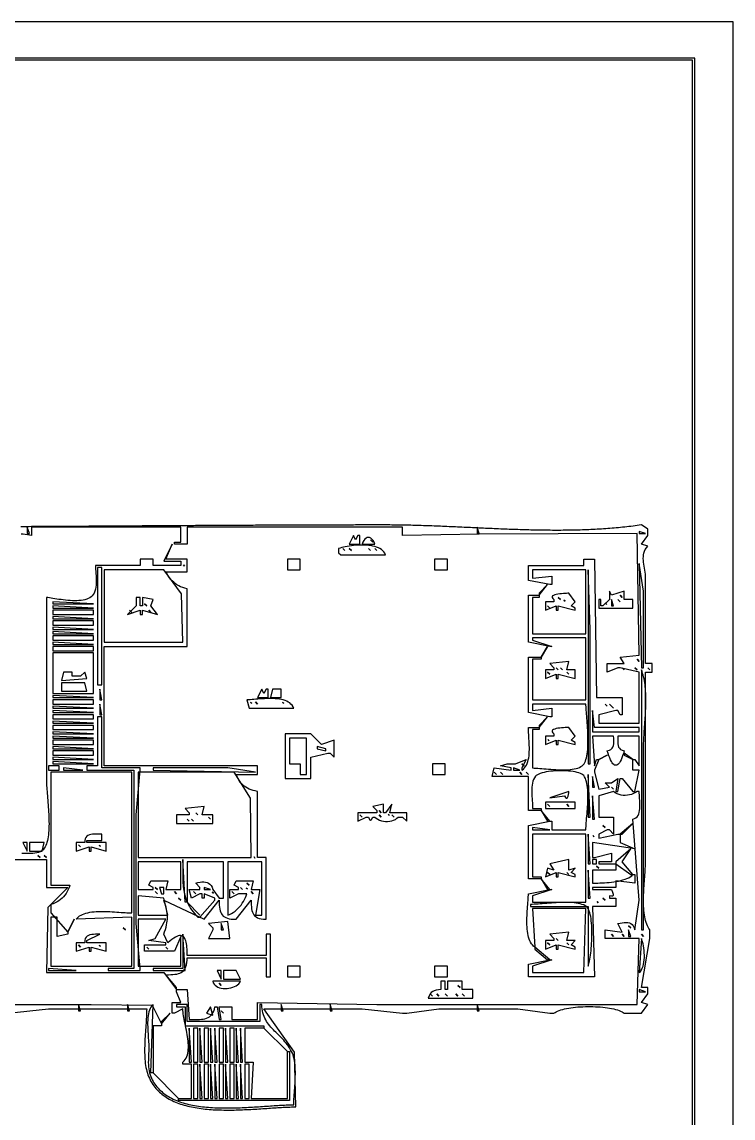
# Model space of a CAD drawing. Extents: x 0 to 1224, y 0 to 792.
# Drawn here: x 890 to 1224, y 278 to 792 of the extents above; entities that cross this region are included whole.
import ezdxf

# ---------------------------------------------------------------- set-up
doc = ezdxf.new("R2010")
doc.units = 0
doc.layers.add('C7', color=7, linetype='CONTINUOUS')

msp = doc.modelspace()

# ---------------------------------------------------------------- linework, layer by layer
at = {"layer": 'C7'}
for points in [[(0, 792), (0, 0), (1224, 0), (1224, 792), (0, 792)], [(36, 775), (36, 18), (1206, 18), (1206, 775), (36, 775)], [(37, 774), (37, 19), (1205, 19), (1205, 774), (37, 774)], [(949.6033, 298), (949.9181, 297.1945), (950.2589, 296.4146), (950.6252, 295.6598), (951.0164, 294.9297), (951.4321, 294.224), (951.8716, 293.5423), (952.3345, 292.8842), (952.8203, 292.2494), (953.3285, 291.6373), (953.8585, 291.0478), (954.4098, 290.4803), (954.982, 289.9346), (955.5745, 289.4101), (956.1867, 288.9066), (956.8183, 288.4237), (957.4686, 287.9609), (958.1372, 287.518), (958.8235, 287.0944), (959.527, 286.6899), (960.2473, 286.3041), (960.9838, 285.9365), (961.7359, 285.5869), (962.5032, 285.2547), (963.2852, 284.9397), (964.0813, 284.6414), (964.8911, 284.3595), (965.714, 284.0936), (966.5495, 283.8433), (967.397, 283.6082), (968.2562, 283.388), (969.1264, 283.1822), (970.0072, 282.9905), (970.898, 282.8126), (971.7983, 282.6479), (972.7077, 282.4962), (973.6255, 282.3571), (974.5513, 282.2301), (975.4846, 282.115), (976.4248, 282.0112), (977.3715, 281.9185), (978.3242, 281.8365), (979.2822, 281.7647), (980.2451, 281.7029), (981.2124, 281.6505), (982.1836, 281.6073), (983.1582, 281.5728), (984.1356, 281.5467), (985.1153, 281.5286), (986.0969, 281.5182), (987.0797, 281.5149), (988.0634, 281.5185), (989.0473, 281.5286), (990.031, 281.5447), (991.014, 281.5666), (991.9956, 281.5938), (992.9756, 281.6259), (993.9532, 281.6626), (994.928, 281.7034), (995.8995, 281.7481), (996.8672, 281.7962), (997.8305, 281.8474), (998.789, 281.9012), (999.7421, 281.9572), (1000.6893, 282.0152), (1001.6301, 282.0747), (1002.564, 282.1353), (1003.4905, 282.1967), (1004.4091, 282.2585), (1005.3192, 282.3202), (1006.2203, 282.3816), (1007.1119, 282.4422), (1007.9936, 282.5016), (1008.8648, 282.5596), (1009.7249, 282.6156), (1010.5735, 282.6693), (1011.41, 282.7203), (1012.234, 282.7683), (1013.0449, 282.8129), (1013.8423, 282.8536), (1014.6255, 282.8901), (1015.3941, 282.9221), (1016.1476, 282.9491), (1016.8854, 282.9708), (1017.6071, 282.9867), (1018.3121, 282.9966), (1019, 283), (1018.396606, 308.714508), (1004, 329), (1050, 329), (1069, 327), (1070, 327), (1071, 327), (1086, 329), (1123, 329), (1138, 327), (1139, 327), (1140, 327), (1140.5046, 327.3417), (1141.0865, 327.6634), (1141.7411, 327.9649), (1142.4637, 328.2464), (1143.2495, 328.5077), (1144.094, 328.749), (1144.9923, 328.9701), (1145.9398, 329.1711), (1146.9319, 329.3521), (1147.9638, 329.5129), (1149.0309, 329.6536), (1150.1284, 329.7742), (1151.2517, 329.8747), (1152.3961, 329.9552), (1153.557, 330.0155), (1154.7295, 330.0557), (1155.909, 330.0758), (1157.0909, 330.0758), (1158.2705, 330.0557), (1159.443, 330.0155), (1160.6038, 329.9551), (1161.7482, 329.8747), (1162.8715, 329.7742), (1163.9691, 329.6536), (1165.0361, 329.5129), (1166.0681, 329.352), (1167.0601, 329.1711), (1168.0077, 328.9701), (1168.906, 328.7489), (1169.7504, 328.5077), (1170.5362, 328.2464), (1171.2588, 327.9649), (1171.9134, 327.6634), (1172.4953, 327.3417), (1173, 327), (1174, 327), (1175, 327), (1181, 327), (1184, 331), (1181, 332), (1184, 336), (1184, 339), (1181, 339), (1185, 362), (1185, 366), (1184.5686, 366.6218), (1184.1774, 367.2923), (1183.8247, 368.0087), (1183.509, 368.7682), (1183.2285, 369.5682), (1182.9817, 370.406), (1182.7667, 371.2788), (1182.5821, 372.1841), (1182.4261, 373.119), (1182.297, 374.0809), (1182.1933, 375.0671), (1182.1133, 376.0749), (1182.0552, 377.1015), (1182.0176, 378.1444), (1181.9986, 379.2007), (1181.9967, 380.2678), (1182.0102, 381.3429), (1182.0374, 382.4235), (1182.0767, 383.5067), (1182.1265, 384.5899), (1182.185, 385.6704), (1182.2507, 386.7455), (1182.3218, 387.8125), (1182.3968, 388.8686), (1182.4739, 389.9112), (1182.5515, 390.9376), (1182.628, 391.9451), (1182.7016, 392.931), (1182.7709, 393.8925), (1182.834, 394.8271), (1182.8893, 395.7319), (1182.9352, 396.6043), (1182.9701, 397.4415), (1182.9922, 398.241), (1183, 399), (1183, 487), (1186, 487), (1186, 491), (1183, 491), (1183, 531), (1182.9688, 531.9531), (1182.8874, 532.9037), (1182.768, 533.8505), (1182.6229, 534.7923), (1182.4645, 535.7277), (1182.305, 536.6555), (1182.1568, 537.5745), (1182.0321, 538.4834), (1181.9432, 539.3808), (1181.9025, 540.2657), (1181.9223, 541.1366), (1182.0149, 541.9924), (1182.1925, 542.8318), (1182.4675, 543.6535), (1182.8522, 544.4563), (1183.3589, 545.2389), (1184, 546), (1181, 547), (1184, 551), (1184, 554), (1181, 556), (1180.0258, 555.8607), (1179.0504, 555.7261), (1178.0738, 555.5961), (1177.096, 555.4706), (1176.1171, 555.3496), (1175.1371, 555.233), (1174.156, 555.1209), (1173.1738, 555.013), (1172.1906, 554.9093), (1171.2062, 554.8099), (1170.2209, 554.7146), (1169.2346, 554.6233), (1168.2472, 554.5361), (1167.2589, 554.4528), (1166.2697, 554.3734), (1165.2795, 554.2978), (1164.2884, 554.2261), (1163.2964, 554.158), (1162.3036, 554.0936), (1161.3099, 554.0328), (1160.3154, 553.9755), (1159.32, 553.9217), (1158.3239, 553.8714), (1157.327, 553.8244), (1156.3293, 553.7807), (1155.3309, 553.7402), (1154.3318, 553.703), (1153.332, 553.6688), (1152.3315, 553.6378), (1151.3304, 553.6097), (1150.3287, 553.5846), (1149.3263, 553.5624), (1148.3233, 553.543), (1147.3197, 553.5264), (1146.3156, 553.5125), (1145.311, 553.5012), (1144.3058, 553.4926), (1143.3001, 553.4865), (1142.294, 553.4829), (1141.2874, 553.4816), (1140.2803, 553.4828), (1139.2729, 553.4862), (1138.265, 553.4919), (1137.2568, 553.4998), (1136.2482, 553.5098), (1135.2392, 553.5219), (1134.2299, 553.5359), (1133.2203, 553.552), (1132.2105, 553.5699), (1131.2003, 553.5896), (1130.19, 553.6111), (1129.1794, 553.6343), (1128.1686, 553.6592), (1127.1576, 553.6857), (1126.1464, 553.7137), (1125.1351, 553.7432), (1124.1237, 553.774), (1123.1122, 553.8063), (1122.1005, 553.8398), (1121.0888, 553.8746), (1120.0771, 553.9106), (1119.0653, 553.9477), (1118.0535, 553.9859), (1117.0417, 554.025), (1116.03, 554.0651), (1115.0183, 554.1061), (1114.0067, 554.1479), (1112.9951, 554.1905), (1111.9837, 554.2338), (1110.9724, 554.2777), (1109.9612, 554.3223), (1108.9502, 554.3673), (1107.9394, 554.4129), (1106.9288, 554.4588), (1105.9184, 554.5051), (1104.9082, 554.5517), (1103.8984, 554.5986), (1102.8888, 554.6456), (1101.8795, 554.6927), (1100.8705, 554.7399), (1099.8619, 554.7871), (1098.8536, 554.8343), (1097.8457, 554.8813), (1096.8382, 554.9281), (1095.8312, 554.9748), (1094.8245, 555.0211), (1093.8184, 555.067), (1092.8127, 555.1126), (1091.8075, 555.1577), (1090.8028, 555.2022), (1089.7987, 555.2462), (1088.7951, 555.2895), (1087.7921, 555.3321), (1086.7896, 555.374), (1085.7878, 555.415), (1084.7867, 555.4551), (1083.7862, 555.4943), (1082.7863, 555.5325), (1081.7872, 555.5696), (1080.7888, 555.6057), (1079.7911, 555.6405), (1078.7941, 555.6741), (1077.798, 555.7064), (1076.8026, 555.7373), (1075.808, 555.7669), (1074.8143, 555.7949), (1073.8214, 555.8214), (1072.8293, 555.8464), (1071.8382, 555.8696), (1070.848, 555.8912), (1069.8587, 555.911), (1068.8703, 555.929), (1067.8829, 555.9451), (1066.8965, 555.9592), (1065.9111, 555.9714), (1064.9268, 555.9815), (1063.9435, 555.9894), (1062.9612, 555.9952), (1061.98, 555.9987), (1061, 556), (1059.9994, 556), (1058.9988, 555.9999), (1057.9982, 555.9997), (1056.9976, 555.9993), (1055.997, 555.9989), (1054.9964, 555.9984), (1053.9958, 555.9978), (1052.9952, 555.997), (1051.9946, 555.9962), (1050.994, 555.9953), (1049.9934, 555.9942), (1048.9928, 555.9931), (1047.9922, 555.9919), (1046.9916, 555.9905), (1045.991, 555.9891), (1044.9904, 555.9876), (1043.9898, 555.986), (1042.9892, 555.9843), (1041.9886, 555.9825), (1040.9879, 555.9806), (1039.9873, 555.9786), (1038.9867, 555.9765), (1037.9861, 555.9743), (1036.9855, 555.9721), (1035.9849, 555.9697), (1034.9843, 555.9673), (1033.9837, 555.9648), (1032.9831, 555.9622), (1031.9825, 555.9595), (1030.9819, 555.9567), (1029.9813, 555.9539), (1028.9807, 555.951), (1027.9801, 555.9479), (1026.9795, 555.9449), (1025.9789, 555.9417), (1024.9783, 555.9385), (1023.9777, 555.9351), (1022.9771, 555.9317), (1021.9765, 555.9283), (1020.9759, 555.9247), (1019.9753, 555.9211), (1018.9747, 555.9174), (1017.9742, 555.9137), (1016.9736, 555.9098), (1015.973, 555.9059), (1014.9724, 555.902), (1013.9718, 555.8979), (1012.9713, 555.8939), (1011.9707, 555.8897), (1010.9701, 555.8855), (1009.9696, 555.8812), (1008.969, 555.8768), (1007.9684, 555.8724), (1006.9679, 555.8679), (1005.9673, 555.8634), (1004.9668, 555.8588), (1003.9662, 555.8542), (1002.9657, 555.8495), (1001.9651, 555.8447), (1000.9646, 555.8399), (999.964, 555.835), (998.9635, 555.8301), (997.963, 555.8251), (996.9624, 555.8201), (995.9619, 555.815), (994.9614, 555.8099), (993.9609, 555.8047), (992.9604, 555.7995), (991.9599, 555.7942), (990.9594, 555.7889), (989.9589, 555.7836), (988.9584, 555.7782), (987.9579, 555.7727), (986.9574, 555.7672), (985.9569, 555.7617), (984.9564, 555.7561), (983.956, 555.7505), (982.9555, 555.7449), (981.9551, 555.7392), (980.9546, 555.7335), (979.9541, 555.7277), (978.9537, 555.722), (977.9533, 555.7161), (976.9528, 555.7103), (975.9524, 555.7044), (974.952, 555.6985), (973.9516, 555.6925), (972.9511, 555.6866), (971.9507, 555.6806), (970.9503, 555.6746), (969.9499, 555.6685), (968.9495, 555.6624), (967.9492, 555.6563), (966.9488, 555.6502), (965.9484, 555.644), (964.9481, 555.6379), (963.9477, 555.6317), (962.9474, 555.6255), (961.947, 555.6193), (960.9467, 555.613), (959.9463, 555.6068), (958.946, 555.6005), (957.9457, 555.5942), (956.9454, 555.5879), (955.9451, 555.5816), (954.9448, 555.5752), (953.9445, 555.5689), (952.9442, 555.5626), (951.944, 555.5562), (950.9437, 555.5498), (949.9434, 555.5434), (948.9432, 555.5371), (947.943, 555.5307), (946.9427, 555.5243), (945.9425, 555.5179), (944.9423, 555.5115), (943.9421, 555.5051), (942.9419, 555.4987), (941.9417, 555.4923), (940.9415, 555.4859), (939.9413, 555.4795), (938.9412, 555.4731), (937.941, 555.4667), (936.9409, 555.4603), (935.9407, 555.454), (934.9406, 555.4476), (933.9405, 555.4412), (932.9404, 555.4349), (931.9403, 555.4285), (930.9402, 555.4222), (929.9401, 555.4159), (928.94, 555.4095), (927.9399, 555.4033), (926.9399, 555.397), (925.9398, 555.3907), (924.9398, 555.3844), (923.9398, 555.3782), (922.9398, 555.372), (921.9398, 555.3658), (920.9398, 555.3596), (919.9398, 555.3534), (918.9398, 555.3473), (917.9399, 555.3412), (916.9399, 555.3351), (915.94, 555.329), (914.94, 555.323), (913.9401, 555.317), (912.9402, 555.311), (911.9403, 555.305), (910.9404, 555.2991), (909.9406, 555.2932), (908.9407, 555.2873), (907.9408, 555.2815), (906.941, 555.2757), (905.9412, 555.2699), (904.9413, 555.2642), (903.9415, 555.2585), (902.9417, 555.2528), (901.942, 555.2472), (900.9422, 555.2416), (899.9424, 555.236), (898.9427, 555.2305), (897.943, 555.2251), (896.9432, 555.2196), (895.9435, 555.2142), (894.9438, 555.2089), (893.9441, 555.2036), (892.9445, 555.1984), (891.9448, 555.1932), (890.9452, 555.188), (889.9455, 555.1829)], [(1153.2576, 443.0277), (1153.6995, 443.4516), (1154.0943, 443.9653), (1154.4443, 444.563), (1154.7517, 445.2389), (1155.0186, 445.9873), (1155.2473, 446.8023), (1155.44, 447.6783), (1155.5988, 448.6095), (1155.726, 449.59), (1155.8239, 450.6142), (1155.8945, 451.6763), (1155.9402, 452.7705), (1155.9631, 453.8911), (1155.9655, 455.0322), (1155.9495, 456.1882), (1155.9173, 457.3533), (1155.8712, 458.5217), (1155.8134, 459.6876), (1155.7461, 460.8453), (1155.6715, 461.9891), (1155.5917, 463.1131), (1155.5091, 464.2116), (1155.4258, 465.2788), (1155.344, 466.309), (1155.266, 467.2965), (1155.1939, 468.2354), (1155.13, 469.1199), (1155.0764, 469.9445), (1155.0354, 470.7031), (1155.0092, 471.3902), (1155, 472), (1130, 472), (1130, 469), (1139, 470), (1139, 466), (1138, 466), (1128, 468), (1128, 494), (1134, 494), (1134, 493), (1130, 493), (1130, 474), (1155, 474), (1155, 503), (1130, 503), (1130, 502), (1139, 499), (1138, 499), (1128, 501), (1128, 523), (1133, 523), (1133, 522), (1130, 522), (1130, 505), (1155, 505), (1155, 535), (1130, 535), (1130, 531), (1139, 532), (1139, 528), (1138, 528), (1128, 530), (1128, 537), (1154, 537), (1154, 540), (1159, 540), (1160, 475), (1172, 475), (1172, 467), (1171, 467), (1170, 469), (1169, 469), (1161, 467), (1161, 463), (1180, 463), (1180, 487), (1171, 489), (1170, 489), (1165, 487), (1165, 491), (1173, 491), (1171, 494), (1180, 495), (1179, 552), (1105, 551.709839), (1069, 551), (1069, 555), (968, 555), (968, 547), (962, 547), (962, 548), (965, 548), (965, 555), (895, 555), (895, 551), (894.035, 551.1724), (893.0661, 551.3325), (892.0933, 551.4806), (891.1169, 551.6171), (890.137, 551.7423)], [(893, 555), (893, 552), (894, 552), (893, 555)], [(1046, 551), (1044, 547), (1049, 547), (1049, 551), (1048, 551), (1047, 549), (1046, 551)], [(1104, 555), (1104, 552), (1105, 552), (1104, 555)], [(1180, 553), (1180, 552), (1183, 552), (1180, 553)], [(886, 399), (902, 399), (902, 386), (912, 386), (902.603394, 376.570984), (902, 346), (957, 346), (963, 338), (963, 339), (958, 345), (959.1647, 345.0108), (960.2531, 345.0415), (961.2658, 345.0995), (962.2038, 345.1924), (963.0681, 345.3277), (963.8593, 345.5129), (964.5785, 345.7557), (965.2265, 346.0634), (965.8042, 346.4436), (966.3124, 346.9039), (966.7521, 347.4518), (967.1242, 348.0948), (967.4294, 348.8404), (967.6687, 349.6962), (967.843, 350.6697), (967.9531, 351.7685), (968, 353), (1005, 353), (1005, 344), (1007, 344), (1007, 364), (1005, 364), (1005, 354), (968, 354), (967.992, 355.0413), (967.9669, 356.0424), (967.9219, 356.999), (967.8547, 357.9066), (967.7626, 358.7607), (967.6433, 359.5571), (967.4941, 360.2913), (967.3126, 360.959), (967.0962, 361.5557), (966.8424, 362.0771), (966.5488, 362.5187), (966.2128, 362.8762), (965.8319, 363.1452), (965.4035, 363.3213), (964.9252, 363.4), (964.3945, 363.3771), (963.8088, 363.2481), (963.1657, 363.0085), (962.4626, 362.6541), (961.6969, 362.1805), (960.8663, 361.5832), (959.9681, 360.8578), (959, 360), (957, 364), (957.4135, 365.1852), (957.7719, 366.2964), (958.0751, 367.344), (958.3232, 368.3387), (958.5162, 369.2911), (958.6541, 370.2117), (958.7368, 371.1111), (958.7643, 372), (958.7368, 372.8888), (958.6541, 373.7882), (958.5162, 374.7088), (958.3232, 375.6612), (958.0751, 376.6559), (957.7719, 377.7035), (957.4135, 378.8147), (957, 380), (976, 371), (983, 380), (983.0175, 378.8062), (983.0661, 377.7113), (983.153, 376.7122), (983.2851, 375.8056), (983.4697, 374.9885), (983.7139, 374.2577), (984.0247, 373.61), (984.4094, 373.0422), (984.8751, 372.5512), (985.4288, 372.1339), (986.0777, 371.7871), (986.829, 371.5076), (987.6897, 371.2923), (988.667, 371.1381), (989.7681, 371.0416), (991, 371), (998, 380), (998.0123, 378.8536), (998.0475, 377.7887), (998.1152, 376.8045), (998.2252, 375.9002), (998.3871, 375.0751), (998.6106, 374.3283), (998.9056, 373.659), (999.2816, 373.0664), (999.7484, 372.5498), (1000.3158, 372.1083), (1000.9933, 371.7411), (1001.7908, 371.4475), (1002.7179, 371.2266), (1003.7844, 371.0777), (1005, 371), (1005, 400), (1001, 400), (1001, 431), (999.9367, 431.2167), (998.9313, 431.4732), (997.9829, 431.7731), (997.0904, 432.1203), (996.2526, 432.5183), (995.4685, 432.971), (994.737, 433.4818), (994.0571, 434.0547), (993.4276, 434.6932), (992.8475, 435.401), (992.3158, 436.182), (991.8314, 437.0396), (991.3931, 437.9777), (991, 439), (1001, 439), (1001, 443), (929, 443), (929, 499), (968, 499), (968, 526), (966.9127, 526.3117), (965.8946, 526.6623), (964.9412, 527.055), (964.0482, 527.4929), (963.2111, 527.9793), (962.4255, 528.5174), (961.6871, 529.1103), (960.9914, 529.7614), (960.334, 530.4737), (959.7106, 531.2505), (959.1167, 532.095), (958.548, 533.0104), (958, 534), (968, 534), (968, 540), (958, 540), (961, 547)], [(961, 547), (957, 539), (965, 539), (965, 537), (952, 537), (952, 540), (946, 540), (946, 537), (925, 537), (925.0168, 536.1332), (925.0606, 535.1998), (925.1211, 534.212), (925.188, 533.1824), (925.2513, 532.1234), (925.3008, 531.0473), (925.3261, 529.9666), (925.3171, 528.8938), (925.2637, 527.8413), (925.1555, 526.8214), (924.9825, 525.8467), (924.7344, 524.9296), (924.401, 524.0825), (923.9722, 523.3178), (923.5146, 522.7418), (922.9677, 522.2412), (922.3384, 521.812), (921.6338, 521.4499), (920.8611, 521.1508), (920.0272, 520.9105), (919.1394, 520.7249), (918.2047, 520.5898), (917.2301, 520.5011), (916.2227, 520.4547), (915.1897, 520.4463), (914.1381, 520.4718), (913.075, 520.5271), (912.0075, 520.608), (910.9427, 520.7103), (909.8876, 520.83), (908.8494, 520.9628), (907.8351, 521.1046), (906.8518, 521.2512), (905.9066, 521.3985), (905.0066, 521.5423), (904.1588, 521.6786), (903.3704, 521.803), (902.6484, 521.9115), (902, 522), (902, 436), (902.0087, 435.2755), (902.0337, 434.5002), (902.0731, 433.6775), (902.1252, 432.8109), (902.1881, 431.9039), (902.26, 430.96), (902.3391, 429.9827), (902.4235, 428.9755), (902.5115, 427.9419), (902.6013, 426.8854), (902.691, 425.8095), (902.7787, 424.7177), (902.8628, 423.6135), (902.9414, 422.5004), (903.0126, 421.382), (903.0747, 420.2616), (903.1259, 419.1429), (903.1642, 418.0292), (903.188, 416.9242), (903.1953, 415.8312), (903.1845, 414.7539), (903.1536, 413.6957), (903.1008, 412.6601), (903.0244, 411.6506), (902.9225, 410.6707), (902.7933, 409.724), (902.635, 408.8138), (902.4457, 407.9438), (902.2238, 407.1174), (901.9672, 406.3381), (901.6743, 405.6094), (901.3432, 404.9348), (900.9722, 404.3179), (900.4426, 403.6686), (899.8116, 403.1371), (899.0907, 402.7127), (898.2913, 402.3846), (897.425, 402.1421), (896.5032, 401.9745), (895.5376, 401.8709), (894.5395, 401.8208), (893.5206, 401.8133), (892.4924, 401.8377), (891.4663, 401.8833), (890.4539, 401.9393)], [(1039, 545), (1039, 543), (1040, 542), (1061, 542), (1060.6488, 542.7178), (1060.2064, 543.3642), (1059.6792, 543.9419), (1059.0736, 544.454), (1058.3961, 544.9033), (1057.6532, 545.2927), (1056.8513, 545.6252), (1055.9969, 545.9037), (1055.0964, 546.131), (1054.1564, 546.3102), (1053.1831, 546.444), (1052.1832, 546.5355), (1051.1631, 546.5876), (1050.1292, 546.6031), (1049.088, 546.585), (1048.0459, 546.5361), (1047.0095, 546.4595), (1045.9851, 546.358), (1044.9793, 546.2345), (1043.9985, 546.092), (1043.0491, 545.9333), (1042.1376, 545.7615), (1041.2705, 545.5793), (1040.4542, 545.3897), (1039.6952, 545.1956), (1039, 545)], [(1050, 547), (1056, 547), (1055.6153, 547.9627), (1055.1677, 548.7504), (1054.6698, 549.3631), (1054.1341, 549.8007), (1053.5733, 550.0633), (1052.9999, 550.1508), (1052.4266, 550.0633), (1051.8658, 549.8007), (1051.3301, 549.3631), (1050.8322, 548.7504), (1050.3846, 547.9627), (1050, 547)], [(1054, 549), (1055, 548), (1054, 549)], [(1015, 540), (1015, 535), (1021, 535), (1021, 540), (1015, 540)], [(1041, 545), (1042, 544), (1041, 545)], [(1044, 545), (1045, 544), (1044, 545)], [(1053, 545), (1054, 544), (1053, 545)], [(1056, 545), (1057, 544), (1056, 545)], [(1084, 540), (1084, 535), (1090, 535), (1090, 540), (1084, 540)], [(926, 536), (926, 481), (928, 481), (928, 536), (926, 536)], [(929, 535), (929, 501), (966, 501), (965.396606, 523.740723), (957, 535), (929, 535)], [(966.333313, 537.333313), (966.666687, 536.666687), (966.333313, 537.333313)], [(1156, 535), (1156, 444), (1157, 444), (1157, 507), (1156, 535)], [(1180, 538), (1181, 489), (1182, 489), (1182, 525), (1180, 538)], [(1137, 528), (1133, 524), (1133, 523), (1137, 528)], [(1166, 525), (1166, 522), (1166, 521), (1163, 518), (1162, 518), (1162, 521), (1161, 521), (1161, 517), (1177, 517), (1177, 521), (1173, 521), (1173, 525), (1167, 523), (1166, 525)], [(905, 520), (905, 519), (924, 519), (905, 520)], [(944, 522), (944, 518), (940, 514), (946, 516), (946, 514), (947, 514), (947, 516), (954, 514), (951, 518), (952, 521), (947, 522), (947, 518), (946, 518), (946, 522), (944, 522)], [(1140, 521), (1140, 520), (1136, 520), (1136, 516), (1141, 518), (1141, 516), (1142, 516), (1142, 518), (1150, 516), (1150, 517), (1148, 518), (1150, 520), (1147, 524), (1146.5559, 523.967), (1145.9571, 523.9316), (1145.2385, 523.8887), (1144.435, 523.8335), (1143.5816, 523.761), (1142.7134, 523.6663), (1141.8652, 523.5444), (1141.072, 523.3905), (1140.369, 523.1995), (1139.7909, 522.9666), (1139.3728, 522.6867), (1139.1497, 522.3551), (1139.1565, 521.9667), (1139.4283, 521.5166), (1140, 521)], [(1142, 522), (1143, 521), (1142, 522)], [(1144.666626, 520.666687), (1145.333374, 520.333313), (1144.666626, 520.666687)], [(1167, 521), (1167, 518), (1168, 518), (1167, 521)], [(1170, 521), (1171, 520), (1170, 521)], [(1171, 523), (1172, 522), (1171, 523)], [(905, 518), (905, 517), (924, 517), (905, 518)], [(905, 516), (905, 514), (924, 514), (924, 516), (905, 516)], [(941, 516), (942, 515), (941, 516)], [(948, 519), (949, 518), (948, 519)], [(950, 516), (951, 515), (950, 516)], [(1137, 518), (1138, 517), (1137, 518)], [(1164.333374, 519.333313), (1164.666626, 518.666687), (1164.333374, 519.333313)], [(905, 513), (905, 512), (924, 512), (905, 513)], [(905, 511), (905, 509), (924, 509), (924, 511), (905, 511)], [(905, 508), (905, 507), (924, 507), (905, 508)], [(905, 506), (905, 505), (924, 505), (905, 506)], [(905, 504), (905, 502), (924, 502), (924, 504), (905, 504)], [(905, 501), (905, 500), (924, 500), (905, 501)], [(905, 499), (905, 497), (924, 497), (924, 499), (905, 499)], [(1137, 499), (1134, 494), (1137, 499)], [(905, 496), (905, 477), (924, 477), (924, 496), (905, 496)], [(1138, 491), (1140, 489), (1140, 488), (1136, 488), (1136, 484), (1141, 486), (1141, 484), (1142, 484), (1142, 486), (1150, 484), (1150, 488), (1146, 488), (1147, 492), (1138, 491)], [(1141, 489), (1142, 488), (1141, 489)], [(1143, 489), (1144, 488), (1143, 489)], [(1172, 489), (1173, 488), (1172, 489)], [(1178, 489), (1179, 488), (1178, 489)], [(1179, 493), (1180, 492), (1179, 493)], [(1184, 489), (1185, 488), (1184, 489)], [(910, 487), (909, 483), (921, 484), (920, 487), (918, 485), (914, 485), (914, 487), (910, 487)], [(1137, 487), (1138, 486), (1137, 487)], [(1146, 487), (1147, 486), (1146, 487)], [(1181, 488), (1181, 366), (1182, 366), (1182, 451), (1182.0062, 451.8516), (1182.0243, 452.7265), (1182.053, 453.6234), (1182.0912, 454.5407), (1182.1378, 455.4772), (1182.1918, 456.4314), (1182.2518, 457.402), (1182.3168, 458.3875), (1182.3858, 459.3866), (1182.4575, 460.3978), (1182.5308, 461.4199), (1182.6046, 462.4512), (1182.6778, 463.4906), (1182.7492, 464.5366), (1182.8177, 465.5878), (1182.8822, 466.6428), (1182.9416, 467.7002), (1182.9947, 468.7587), (1183.0404, 469.8168), (1183.0775, 470.8731), (1183.105, 471.9263), (1183.1217, 472.9749), (1183.1265, 474.0176), (1183.1182, 475.053), (1183.0957, 476.0797), (1183.058, 477.0963), (1183.0038, 478.1013), (1182.932, 479.0935), (1182.8415, 480.0714), (1182.7313, 481.0336), (1182.6, 481.9788), (1182.4467, 482.9054), (1182.2702, 483.8123), (1182.0693, 484.6979), (1181.843, 485.5608), (1181.5901, 486.3997), (1181.3094, 487.2133), (1181, 488)], [(909, 482), (909, 478), (921, 478), (920, 482), (909, 482)], [(927, 479), (927, 474), (928, 474), (927, 479)], [(1003, 479), (1001, 475), (1006, 475), (1006, 479), (1005, 479), (1004, 477), (1003, 479)], [(1008, 479), (1007, 475), (1012, 475), (1012, 479), (1008, 479)], [(905, 476), (905, 475), (924, 475), (905, 476)], [(905, 474), (905, 472), (924, 472), (924, 474), (905, 474)], [(996, 474), (997, 470), (1018, 470), (1017.6409, 470.7398), (1017.1958, 471.3992), (1016.6707, 471.9822), (1016.0714, 472.4931), (1015.4037, 472.9361), (1014.6736, 473.3154), (1013.8869, 473.6352), (1013.0495, 473.8997), (1012.1672, 474.1131), (1011.246, 474.2796), (1010.2917, 474.4034), (1009.3101, 474.4888), (1008.3073, 474.5399), (1007.2889, 474.561), (1006.261, 474.5562), (1005.2293, 474.5298), (1004.1998, 474.4859), (1003.1783, 474.4287), (1002.1707, 474.3626), (1001.1829, 474.2916), (1000.2207, 474.22), (999.29, 474.152), (998.3967, 474.0918), (997.5467, 474.0436), (996.7458, 474.0116), (996, 474)], [(905, 471), (905, 470), (924, 470), (905, 471)], [(905, 469), (905, 468), (924, 468), (905, 469)], [(927, 472), (927, 467), (928, 467), (927, 472)], [(997.666687, 472.666656), (998.333313, 472.333344), (997.666687, 472.666656)], [(1000, 473), (1001, 472), (1000, 473)], [(1012.666687, 472.666656), (1013.333313, 472.333344), (1012.666687, 472.666656)], [(1158, 469), (1158, 459), (1180, 459), (1180, 461), (1159, 461), (1158, 469)], [(1164, 472), (1165, 471), (1164, 472)], [(1166, 472), (1168, 470), (1166, 472)], [(905, 467), (905, 465), (924, 465), (924, 467), (905, 467)], [(905, 464), (905, 463), (924, 463), (905, 464)], [(926, 466), (926, 443), (921, 443), (921, 441), (943, 441), (943, 348), (931, 348), (931, 347), (946, 347), (946, 348), (944, 369), (944, 420), (946, 441), (946, 442), (928, 442), (928, 466), (926, 466)], [(1137, 466), (1133, 462), (1133, 461), (1137, 466)], [(905, 462), (905, 460), (924, 460), (924, 462), (905, 462)], [(905, 459), (905, 458), (924, 458), (905, 459)], [(1014, 458), (1014, 437), (1026, 437), (1026, 447), (1034, 449), (1035, 449), (1037, 447), (1037, 455), (1031, 453), (1026, 458), (1014, 458)], [(1131.3178, 438.1064), (1130.8439, 437.429), (1130.4613, 436.6623), (1130.1617, 435.8178), (1129.9366, 434.907), (1129.7777, 433.9415), (1129.6766, 432.9327), (1129.6249, 431.8921), (1129.6142, 430.8314), (1129.6361, 429.7619), (1129.6824, 428.6953), (1129.7445, 427.643), (1129.8141, 426.6166), (1129.8828, 425.6276), (1129.9423, 424.6874), (1129.9841, 423.8077), (1130, 423), (1134, 423), (1134, 422), (1128, 422), (1128, 438), (1111, 438), (1112, 442), (1120, 441), (1120, 442), (1115, 443), (1118, 444), (1121, 444), (1122, 444), (1127, 446), (1125, 442), (1125, 441), (1125.6425, 441.4852), (1126.2049, 442.0494), (1126.692, 442.6863), (1127.1084, 443.3897), (1127.4591, 444.1532), (1127.7488, 444.9705), (1127.9824, 445.8354), (1128.1646, 446.7415), (1128.3003, 447.6825), (1128.3941, 448.6522), (1128.4511, 449.6442), (1128.4759, 450.6523), (1128.4733, 451.6702), (1128.4482, 452.6915), (1128.4053, 453.71), (1128.3496, 454.7193), (1128.2856, 455.7132), (1128.2183, 456.6854), (1128.1525, 457.6295), (1128.093, 458.5393), (1128.0445, 459.4086), (1128.0119, 460.2309), (1128, 461), (1133, 461), (1133, 460), (1130, 460), (1130, 442), (1130.7198, 441.9877), (1131.5162, 441.9533), (1132.3817, 441.9006), (1133.3087, 441.8331), (1134.2899, 441.7545), (1135.3176, 441.6685), (1136.3845, 441.5787), (1137.4831, 441.4888), (1138.6058, 441.4025), (1139.7452, 441.3234), (1140.8938, 441.2553), (1142.0442, 441.2016), (1143.1887, 441.1662), (1144.32, 441.1527), (1145.4306, 441.1648), (1146.5129, 441.2061), (1147.5595, 441.2802), (1148.563, 441.3909), (1149.5158, 441.5418), (1150.4104, 441.7366), (1151.2394, 441.9789), (1151.9952, 442.2724), (1152.6705, 442.6207), (1153.2577, 443.0277)], [(1140, 458), (1140, 457), (1136, 457), (1136, 453), (1141, 455), (1141, 453), (1142, 453), (1142, 455), (1150, 453), (1150, 454), (1148, 455), (1150, 457), (1147, 461), (1146.5509, 460.9959), (1145.9487, 460.9813), (1145.2282, 460.9519), (1144.424, 460.9039), (1143.5709, 460.8333), (1142.7037, 460.7359), (1141.8572, 460.6079), (1141.0661, 460.4452), (1140.3652, 460.2439), (1139.7892, 459.9999), (1139.3729, 459.7092), (1139.1511, 459.3679), (1139.1585, 458.9719), (1139.4298, 458.5173), (1140, 458)], [(905, 457), (905, 456), (924, 456), (905, 457)], [(905, 455), (905, 453), (924, 453), (924, 455), (905, 455)], [(1016, 456), (1016, 444), (1021, 444), (1021, 439), (1024, 439), (1024, 456), (1016, 456)], [(1137.333374, 455.333344), (1137.666626, 454.666656), (1137.333374, 455.333344)], [(1158, 457), (1159, 443), (1160, 446), (1161, 446), (1159, 441), (1159, 440), (1161, 432), (1166, 433), (1164, 435), (1167, 435), (1170, 437), (1169, 431), (1170, 431), (1171, 437), (1172, 437), (1177, 431), (1178, 431), (1180, 441), (1177, 441), (1177, 446), (1178, 446), (1180, 443), (1180, 457), (1170, 457), (1169.9836, 456.0083), (1169.9552, 455.0571), (1169.9457, 454.1554), (1169.9858, 453.3125), (1170.1065, 452.5375), (1170.3387, 451.8394), (1170.7133, 451.2275), (1171.2611, 450.7109), (1172.013, 450.2986), (1173, 450), (1172.6058, 448.7734), (1172.2157, 447.6695), (1171.829, 446.6882), (1171.4455, 445.8296), (1171.0647, 445.0937), (1170.6862, 444.4804), (1170.3095, 443.9898), (1169.9343, 443.6218), (1169.5602, 443.3765), (1169.1866, 443.2538), (1168.8133, 443.2538), (1168.4397, 443.3765), (1168.0656, 443.6218), (1167.6904, 443.9898), (1167.3137, 444.4804), (1166.9352, 445.0937), (1166.5544, 445.8296), (1166.1709, 446.6882), (1165.7842, 447.6695), (1165.3941, 448.7734), (1165, 450), (1165.9869, 450.2986), (1166.7388, 450.7109), (1167.2866, 451.2275), (1167.6611, 451.8394), (1167.8933, 452.5375), (1168.0141, 453.3125), (1168.0542, 454.1554), (1168.0447, 455.0571), (1168.0163, 456.0083), (1168, 457), (1158, 457)], [(905, 452), (905, 451), (924, 451), (905, 452)], [(905, 450), (905, 448), (924, 448), (924, 450), (905, 450)], [(1029, 452), (1029, 451), (1033, 450), (1033, 451), (1029, 452)], [(1161, 446), (1165, 448), (1161, 446)], [(1173, 449), (1173, 448), (1177, 446), (1173, 449)], [(903, 443), (903, 441), (908, 441), (908, 443), (903, 443)], [(905, 447), (905, 446), (924, 446), (905, 447)], [(905, 445), (905, 444), (924, 444), (905, 445)], [(1083, 444), (1083, 439), (1089, 439), (1089, 444), (1083, 444)], [(1125, 444), (1126, 443), (1125, 444)], [(904, 440), (904, 387), (913, 387), (912.6139, 385.9497), (912.189, 384.9603), (911.7219, 384.0313), (911.2093, 383.1625), (910.6479, 382.3536), (910.0343, 381.6042), (909.3652, 380.914), (908.6373, 380.2828), (907.8474, 379.7102), (906.992, 379.1959), (906.0678, 378.7397), (905.0716, 378.3411), (904, 378), (904, 374), (912, 365), (912, 364), (907, 363), (907, 372), (904, 372), (904, 349), (942, 349), (942, 372), (916, 371), (916.4368, 371.5789), (916.953, 372.0981), (917.5435, 372.5603), (918.203, 372.9684), (918.9265, 373.3253), (919.7086, 373.6338), (920.5443, 373.8969), (921.4283, 374.1173), (922.3556, 374.2981), (923.3208, 374.442), (924.3189, 374.5519), (925.3446, 374.6308), (926.3929, 374.6814), (927.4584, 374.7067), (928.5361, 374.7095), (929.6207, 374.6928), (930.7071, 374.6593), (931.7902, 374.612), (932.8646, 374.5537), (933.9254, 374.4873), (934.9672, 374.4157), (935.9849, 374.3417), (936.9734, 374.2683), (937.9275, 374.1983), (938.8419, 374.1345), (939.7115, 374.08), (940.5312, 374.0374), (941.2957, 374.0098), (942, 374), (942, 440), (904, 440)], [(910, 442), (910, 441), (919, 441), (910, 442)], [(945, 440), (945, 400), (998, 400), (997.682129, 427.895813), (990, 440), (945, 440)], [(950.6033, 298), (950.9136, 297.2094), (951.2518, 296.445), (951.617, 295.7063), (952.0088, 294.993), (952.4267, 294.3046), (952.8699, 293.6406), (953.3381, 293.0008), (953.8305, 292.3847), (954.3466, 291.7919), (954.8858, 291.2219), (955.4476, 290.6745), (956.0314, 290.1491), (956.6365, 289.6454), (957.2626, 289.1629), (957.9089, 288.7013), (958.5749, 288.2601), (959.26, 287.839), (959.9636, 287.4375), (960.6852, 287.0552), (961.4242, 286.6918), (962.1801, 286.3468), (962.9522, 286.0198), (963.7399, 285.7104), (964.5428, 285.4182), (965.3602, 285.1428), (966.1915, 284.8837), (967.0363, 284.6407), (967.8938, 284.4132), (968.7636, 284.2009), (969.645, 284.0034), (970.5375, 283.8202), (971.4406, 283.6509), (972.3535, 283.4952), (973.2759, 283.3527), (974.207, 283.2229), (975.1464, 283.1053), (976.0934, 282.9998), (977.0474, 282.9057), (978.008, 282.8227), (978.9745, 282.7504), (979.9464, 282.6884), (980.923, 282.6364), (981.9038, 282.5937), (982.8883, 282.5602), (983.8758, 282.5353), (984.8658, 282.5187), (985.8577, 282.51), (986.851, 282.5087), (987.845, 282.5144), (988.8392, 282.5268), (989.833, 282.5454), (990.8259, 282.5698), (991.8172, 282.5997), (992.8064, 282.6345), (993.793, 282.674), (994.7762, 282.7176), (995.7557, 282.7651), (996.7308, 282.816), (997.7009, 282.8698), (998.6654, 282.9262), (999.6239, 282.9848), (1000.5756, 283.0451), (1001.5201, 283.1068), (1002.4567, 283.1694), (1003.3849, 283.2326), (1004.3041, 283.2959), (1005.2138, 283.359), (1006.1133, 283.4214), (1007.0021, 283.4827), (1007.8797, 283.5425), (1008.7453, 283.6004), (1009.5986, 283.656), (1010.4388, 283.709), (1011.2655, 283.7588), (1012.078, 283.8051), (1012.8758, 283.8474), (1013.6583, 283.8854), (1014.425, 283.9187), (1015.1751, 283.9469), (1015.9083, 283.9695), (1016.6239, 283.9861), (1017.3213, 283.9964), (1018, 284), (1018.01, 284.8713), (1018.0381, 285.7811), (1018.0813, 286.7258), (1018.1369, 287.7017), (1018.2017, 288.7053), (1018.273, 289.733), (1018.3478, 290.781), (1018.4232, 291.8457), (1018.4963, 292.9236), (1018.5641, 294.011), (1018.6238, 295.1044), (1018.6725, 296.1999), (1018.7072, 297.2942), (1018.7249, 298.3834), (1018.7229, 299.4641), (1018.6982, 300.5325), (1018.6478, 301.585), (1018.5688, 302.6181), (1018.4584, 303.6281), (1018.3137, 304.6114), (1018.1316, 305.5643), (1017.9093, 306.4832), (1017.644, 307.3645), (1017.3325, 308.2047), (1016.9722, 309), (1016.521, 309.8488), (1016.0387, 310.6597), (1015.5286, 311.4358), (1014.9937, 312.1802), (1014.4374, 312.8963), (1013.8629, 313.5873), (1013.2733, 314.2563), (1012.672, 314.9066), (1012.0622, 315.5415), (1011.447, 316.1641), (1010.8298, 316.7776), (1010.2137, 317.3853), (1009.602, 317.9904), (1008.9979, 318.5961), (1008.4046, 319.2057), (1007.8254, 319.8223), (1007.2634, 320.4492), (1006.722, 321.0896), (1006.2043, 321.7468), (1005.7136, 322.4238), (1005.2531, 323.1241), (1004.826, 323.8507), (1004.4355, 324.6069), (1004.085, 325.396), (1003.7775, 326.2211), (1003.5164, 327.0854), (1003.3049, 327.9923), (1003.1461, 328.9448), (1003.0434, 329.9463), (1003, 331), (1002, 331), (1002, 323), (968, 323), (968, 331), (963, 331), (963, 330), (967, 330), (967, 321), (1004, 321), (1004, 320), (995, 320), (995, 304), (999, 304), (998, 287), (1015, 287), (1015, 309), (1016, 309), (1016, 286), (964, 286), (964, 287), (970, 287), (970, 303), (966, 303), (966, 304), (966.5717, 304.5685), (967.0606, 305.197), (967.4711, 305.8813), (967.808, 306.6171), (968.076, 307.4005), (968.2798, 308.2272), (968.4241, 309.0931), (968.5135, 309.9941), (968.5527, 310.926), (968.5464, 311.8847), (968.4994, 312.866), (968.4162, 313.8658), (968.3017, 314.8799), (968.1604, 315.9043), (967.997, 316.9348), (967.8163, 317.9672), (967.6229, 318.9974), (967.4216, 320.0213), (967.2169, 321.0346), (967.0137, 322.0334), (966.8165, 323.0134), (966.63, 323.9704), (966.4591, 324.9005), (966.3082, 325.7993), (966.1822, 326.6628), (966.0857, 327.4868), (966.0234, 328.2673), (966, 329), (962, 327), (961, 327), (961, 332), (965, 332), (963, 337), (963, 338), (968, 338), (969, 324), (969.9944, 323.9944), (970.976, 323.9842), (971.9401, 323.9792), (972.8821, 323.9892), (973.7974, 324.0243), (974.6812, 324.0944), (975.5289, 324.2092), (976.3359, 324.3787), (977.0976, 324.6128), (977.8092, 324.9215), (978.4662, 325.3145), (979.0638, 325.8019), (979.5976, 326.3935), (980.0627, 327.0992), (980.4545, 327.9289), (980.7685, 328.8925), (981, 330), (982, 330), (983, 324), (984, 324), (983, 330), (989, 330), (989, 324), (1001, 324), (1001, 332), (1057, 331), (1179, 331), (1180, 362), (1164, 362), (1164, 366), (1172, 365), (1170, 369), (1171.0277, 369.2228), (1172.0088, 369.4033), (1172.9388, 369.5224), (1173.8132, 369.5612), (1174.6275, 369.501), (1175.3772, 369.3227), (1176.0579, 369.0075), (1176.6649, 368.5366), (1177.194, 367.8909), (1177.6405, 367.0517), (1178, 366), (1180, 380), (1177, 418), (1177.7885, 418.2521), (1178.4482, 418.6328), (1178.9897, 419.1293), (1179.4233, 419.7287), (1179.7594, 420.4179), (1180.0086, 421.1841), (1180.1813, 422.0144), (1180.288, 422.8958), (1180.339, 423.8155), (1180.3449, 424.7605), (1180.3161, 425.718), (1180.263, 426.6749), (1180.1962, 427.6184), (1180.126, 428.5356), (1180.063, 429.4135), (1180.0174, 430.2393), (1180, 431), (1179, 431), (1178.2211, 430.4426), (1177.3634, 429.9798), (1176.4432, 429.6138), (1175.4764, 429.3463), (1174.4792, 429.1796), (1173.4677, 429.1155), (1172.458, 429.1561), (1171.4662, 429.3034), (1170.5083, 429.5595), (1169.6006, 429.9262), (1168.7591, 430.4057), (1168, 431), (1161, 429), (1161, 419), (1168, 419), (1168, 411), (1166, 413), (1165, 413), (1161, 411), (1161, 409), (1170, 411), (1171, 411), (1171, 407), (1178, 404), (1158, 407), (1158, 400), (1159, 400), (1167, 402), (1167, 398), (1161, 398), (1161, 397), (1169, 397), (1169, 394), (1158, 394), (1158, 388), (1158.785, 388.0026), (1159.6471, 388.0111), (1160.5762, 388.0279), (1161.5625, 388.0554), (1162.5959, 388.0963), (1163.6665, 388.153), (1164.7644, 388.228), (1165.8797, 388.3237), (1167.0024, 388.4427), (1168.1226, 388.5874), (1169.2304, 388.7604), (1170.3157, 388.9642), (1171.3688, 389.2012), (1172.3795, 389.4739), (1173.3381, 389.7848), (1174.2345, 390.1364), (1175.0588, 390.5313), (1175.8011, 390.9718), (1176.4515, 391.4605), (1177, 392), (1178, 392), (1178, 388), (1169, 389), (1169, 386), (1158, 386), (1158, 385), (1167, 385), (1167.44, 383.7103), (1167.7304, 382.773), (1167.8013, 382.1606), (1167.583, 381.8459), (1167.0058, 381.8014), (1166, 382), (1166, 381), (1169, 381), (1169, 377), (1158, 377), (1159, 344), (1128, 344), (1128, 350), (1138, 352), (1139, 352), (1130, 349), (1130, 346), (1154, 346), (1155, 376), (1130, 376), (1131, 358), (1130.4114, 358.4441), (1129.8855, 358.968), (1129.4191, 359.5663), (1129.0091, 360.2336), (1128.6524, 360.9645), (1128.3459, 361.7537), (1128.0864, 362.5958), (1127.8709, 363.4855), (1127.6963, 364.4173), (1127.5594, 365.3859), (1127.4571, 366.386), (1127.3863, 367.4122), (1127.3439, 368.4591), (1127.3268, 369.5214), (1127.3319, 370.5936), (1127.356, 371.6704), (1127.3961, 372.7465), (1127.4491, 373.8165), (1127.5117, 374.8751), (1127.581, 375.9167), (1127.6538, 376.9362), (1127.7269, 377.9281), (1127.7974, 378.8871), (1127.862, 379.8077), (1127.9177, 380.6847), (1127.9613, 381.5126), (1127.9898, 382.2862), (1128, 383), (1138, 385), (1139, 385), (1130, 382), (1130, 379), (1155, 379), (1155, 411), (1130, 411), (1130, 391), (1134, 391), (1134, 390), (1128, 390), (1128, 415), (1138, 417), (1139, 417), (1139, 413), (1155, 413), (1155.0114, 413.7177), (1155.0437, 414.5082), (1155.0937, 415.3648), (1155.1582, 416.2811), (1155.2343, 417.2506), (1155.3188, 418.2668), (1155.4085, 419.3232), (1155.5003, 420.4133), (1155.5912, 421.5307), (1155.678, 422.6687), (1155.7576, 423.821), (1155.827, 424.981), (1155.8829, 426.1423), (1155.9222, 427.2983), (1155.942, 428.4425), (1155.9389, 429.5685), (1155.91, 430.6698), (1155.8522, 431.7399), (1155.7622, 432.7722), (1155.637, 433.7603), (1155.4735, 434.6976), (1155.2686, 435.5778), (1155.0191, 436.3943), (1154.722, 437.1406), (1154.374, 437.8102), (1153.9723, 438.3966)], [(952, 442), (952, 441), (1000, 440), (987, 442), (952, 442)], [(1112, 440), (1113, 439), (1112, 440)], [(1115, 440), (1116, 439), (1115, 440)], [(1121, 442), (1121, 441), (1124, 441), (1121, 442)], [(1124, 440), (1125, 439), (1124, 440)], [(1127, 440), (1128, 439), (1127, 440)], [(1153.9722, 438.3966), (1153.5887, 438.7761), (1153.075, 439.1206), (1152.4425, 439.4303), (1151.7023, 439.7055), (1150.8659, 439.9466), (1149.9445, 440.1538), (1148.9494, 440.3276), (1147.892, 440.4683), (1146.7834, 440.5761), (1145.6351, 440.6514), (1144.4582, 440.6946), (1143.2642, 440.706), (1142.0642, 440.6858), (1140.8697, 440.6345), (1139.6919, 440.5523), (1138.542, 440.4396), (1137.4315, 440.2967), (1136.3716, 440.124), (1135.3735, 439.9217), (1134.4487, 439.6903), (1133.6084, 439.4299), (1132.8638, 439.141), (1132.2263, 438.824), (1131.7072, 438.479), (1131.3179, 438.1065)], [(1156, 439), (1156, 419), (1157, 419), (1156, 439)], [(1158, 438), (1158, 433), (1159, 433), (1158, 438)], [(1167, 433), (1168, 432), (1167, 433)], [(1138, 428), (1145, 429), (1145.4435, 428.1708), (1145.8223, 427.8227), (1146.141, 427.8693), (1146.4043, 428.2242), (1146.6171, 428.801), (1146.7842, 429.5135), (1146.9102, 430.2753), (1147, 431), (1138, 428)], [(1158, 429), (1158, 418), (1159, 418), (1158, 429)], [(967, 423), (969, 421), (969, 420), (963, 420), (963, 416), (980, 416), (980, 420), (975, 420), (976, 424), (967, 423)], [(1055, 424), (1057, 422), (1057, 421), (1048, 421), (1048, 417), (1052, 419), (1053, 419), (1053.5339, 417.8484), (1054, 417.4647), (1054.4661, 417.8485), (1055, 419), (1056, 419), (1056.6234, 418.4081), (1057.3586, 417.9131), (1058.1851, 417.5156), (1059.0827, 417.216), (1060.0309, 417.0147), (1061.0094, 416.9122), (1061.998, 416.9089), (1062.9762, 417.0054), (1063.9237, 417.2021), (1064.8202, 417.4994), (1065.6453, 417.8979), (1066.3786, 418.3979), (1067, 419), (1068, 419), (1069, 419), (1071, 417), (1071, 421), (1063, 421), (1064, 425), (1061, 421), (1060, 421), (1060, 425), (1055, 424)], [(1058, 422), (1059, 421), (1058, 422)], [(1134, 422), (1137, 417), (1138, 417), (1134, 422)], [(1136, 426), (1136, 423), (1150, 423), (1150, 426), (1136, 426)], [(1137, 425), (1138, 424), (1137, 425)], [(1146, 425), (1147, 424), (1146, 425)], [(968, 418), (969, 417), (968, 418)], [(970, 418), (971, 417), (970, 418)], [(972, 421), (973, 420), (972, 421)], [(978, 419), (979, 418), (978, 419)], [(1049, 420), (1050, 419), (1049, 420)], [(1058, 420), (1059, 419), (1058, 420)], [(1062.333374, 420.333344), (1062.666626, 419.666656), (1062.333374, 420.333344)], [(1064, 420), (1065, 419), (1064, 420)], [(1130, 414), (1130, 413), (1138, 413), (1130, 414)], [(1163, 415), (1164, 414), (1163, 415)], [(1171, 411), (1172, 411), (1177, 416), (1171, 411)], [(891, 407), (893, 403), (893, 407), (891, 407)], [(894, 407), (894, 403), (900, 403), (901, 407), (894, 407)], [(920, 407), (916, 407), (916, 403), (922, 405), (922, 403), (923, 403), (923, 405), (930, 403), (930, 407), (921, 407), (921, 408), (928, 408), (928, 411), (927.1287, 410.9999), (926.2416, 411.0112), (925.3547, 411.0168), (924.4839, 410.9995), (923.6451, 410.9423), (922.8543, 410.8282), (922.1273, 410.64), (921.4802, 410.3607), (920.9288, 409.9733), (920.4892, 409.4605), (920.1772, 408.8054), (920.0088, 407.9909), (920, 407)], [(1156, 411), (1156, 397), (1157, 397), (1156, 411)], [(1158.333374, 410.333344), (1158.666626, 409.666656), (1158.333374, 410.333344)], [(917, 406), (918, 405), (917, 406)], [(926.666687, 405.666656), (927.333313, 405.333344), (926.666687, 405.666656)], [(1176, 404), (1169, 398), (1169, 397), (1176, 392), (1177, 392), (1172, 398), (1176, 404)], [(898, 401), (899, 400), (898, 401)], [(901, 401), (902, 400), (901, 401)], [(945, 398), (945, 385), (952, 385), (952, 386), (950, 387), (951, 389), (959, 389), (958, 385), (965, 385), (965, 398), (945, 398)], [(966, 399), (965.9963, 397.9077), (965.9869, 396.8371), (965.9741, 395.7872), (965.9604, 394.7572), (965.948, 393.7461), (965.9393, 392.7531), (965.9367, 391.7772), (965.9426, 390.8176), (965.9593, 389.8733), (965.9892, 388.9435), (966.0347, 388.0272), (966.098, 387.1236), (966.1817, 386.2318), (966.288, 385.3508), (966.4193, 384.4798), (966.578, 383.6178), (966.7665, 382.764), (966.9871, 381.9175), (967.2421, 381.0774), (967.534, 380.2428), (967.8651, 379.4127), (968.2378, 378.5863), (968.6545, 377.7627), (969.1174, 376.941), (969.629, 376.1202), (970.1917, 375.2996), (970.8077, 374.4781), (971.4795, 373.655), (972.2095, 372.8292), (973, 372), (974, 372), (981, 380), (981, 381), (976, 383), (976, 381), (975, 381), (975, 383), (974, 383), (970, 381), (969, 385), (974, 385), (974, 386), (972, 388), (973.0277, 388.2228), (974.0088, 388.4033), (974.9388, 388.5224), (975.8132, 388.5612), (976.6275, 388.501), (977.3772, 388.3227), (978.0579, 388.0075), (978.6649, 387.5366), (979.194, 386.8909), (979.6405, 386.0517), (980, 385), (983, 381), (985, 381), (985, 398), (968, 398), (968, 379), (967, 379), (966, 399)], [(987, 398), (987, 373), (987.9075, 373.3395), (988.7833, 373.7639), (989.6253, 374.2664), (990.431, 374.8402), (991.1983, 375.4785), (991.9249, 376.1744), (992.6085, 376.9212), (993.2468, 377.712), (993.8376, 378.5401), (994.3787, 379.3985), (994.8677, 380.2805), (995.3024, 381.1793), (995.6806, 382.0881), (996, 383), (995, 383), (993, 383), (992, 383), (988, 381), (988, 385), (992, 385), (992, 386), (990, 387), (991, 389), (999, 389), (998, 385), (1002, 385), (1000, 373), (1003, 373), (1003, 398), (987, 398)], [(999.333313, 400.333344), (999.666687, 399.666656), (999.333313, 400.333344)], [(1138, 397), (1140, 394), (1137, 395), (1136, 391), (1141, 393), (1141, 391), (1142, 391), (1142, 393), (1150, 391), (1150, 392), (1148, 393), (1150, 395), (1147, 394), (1147, 399), (1138, 397)], [(1158, 399), (1158, 397), (1160, 397), (1160, 399), (1158, 399)], [(1160, 396), (1161, 395), (1160, 396)], [(1137, 393), (1138, 392), (1137, 393)], [(1146, 393), (1147, 392), (1146, 393)], [(1156, 394), (1156, 381), (1157, 381), (1156, 394)], [(953, 386), (954, 385), (953, 386)], [(955, 386), (956, 383), (957, 383), (957, 386), (955, 386)], [(976, 386), (976, 385), (979, 385), (976, 386)], [(993, 386), (994, 385), (993, 386)], [(996, 388), (997, 387), (996, 388)], [(1134, 390), (1137, 385), (1138, 385), (1134, 390)], [(945, 382), (945, 373), (959, 373), (957, 381), (945, 382)], [(953, 384), (954, 383), (953, 384)], [(962, 384), (963, 383), (962, 384)], [(964, 381), (965, 380), (964, 381)], [(971, 384), (972, 383), (971, 384)], [(979.666687, 383.666656), (980.333313, 383.333344), (979.666687, 383.666656)], [(989, 384), (990, 383), (989, 384)], [(995.666687, 385.666656), (996.333313, 385.333344), (995.666687, 385.666656)], [(998, 384), (999, 383), (998, 384)], [(1163, 381), (1164, 380), (1163, 381)], [(968, 379), (974, 373), (968, 379)], [(1129, 378), (1129, 377), (1156, 377), (1156, 349), (1156.1767, 349.4756), (1156.351, 350.0518), (1156.5217, 350.7212), (1156.6876, 351.4765), (1156.8472, 352.3102), (1156.9995, 353.2151), (1157.1431, 354.1837), (1157.2767, 355.2086), (1157.399, 356.2826), (1157.5089, 357.3982), (1157.605, 358.5481), (1157.686, 359.7249), (1157.7508, 360.9212), (1157.798, 362.1297), (1157.8263, 363.343), (1157.8345, 364.5537), (1157.8214, 365.7545), (1157.7856, 366.938), (1157.7259, 368.0968), (1157.641, 369.2235), (1157.5296, 370.3109), (1157.3905, 371.3515), (1157.2225, 372.338), (1157.0241, 373.2629), (1156.7943, 374.119), (1156.5316, 374.8988), (1156.2349, 375.5951), (1155.9029, 376.2003), (1155.5342, 376.7072), (1155.1277, 377.1084), (1154.6821, 377.3966), (1153.9369, 377.7257), (1153.1396, 378.0085), (1152.2943, 378.2478), (1151.4049, 378.4463), (1150.4757, 378.6068), (1149.5106, 378.7319), (1148.5139, 378.8243), (1147.4896, 378.8868), (1146.4417, 378.9221), (1145.3745, 378.933), (1144.2919, 378.9221), (1143.1981, 378.8922), (1142.0972, 378.8459), (1140.9932, 378.7861), (1139.8904, 378.7155), (1138.7926, 378.6367), (1137.7042, 378.5524), (1136.629, 378.4655), (1135.5713, 378.3786), (1134.5352, 378.2945), (1133.5247, 378.2158), (1132.5439, 378.1454), (1131.5969, 378.0858), (1130.6879, 378.0399), (1129.8209, 378.0104), (1129, 378)], [(1160.333374, 379.333344), (1160.666626, 378.666656), (1160.333374, 379.333344)], [(915, 371), (912, 365), (915, 371)], [(945, 371), (945, 349), (965, 349), (965, 363), (962, 356), (948, 356), (948, 359), (958, 359), (958, 360), (950, 361), (953, 362), (958, 371), (945, 371)], [(938, 367), (939, 366), (938, 367)], [(978, 369), (980, 367), (980, 366), (978, 362), (988, 362), (987, 370), (978, 369)], [(984, 369), (984, 366), (985, 366), (984, 369)], [(1175, 368), (1176, 367), (1175, 368)], [(1175, 366), (1175, 363), (1176, 363), (1175, 366)], [(920, 360), (916, 360), (916, 356), (922, 358), (922, 356), (923, 356), (923, 358), (930, 356), (930, 360), (921, 360), (921, 361), (927, 364), (926.0178, 363.9839), (925.0492, 363.9716), (924.1127, 363.9384), (923.2268, 363.8601), (922.41, 363.7124), (921.681, 363.4706), (921.0582, 363.1106), (920.5602, 362.608), (920.2054, 361.9382), (920.0125, 361.077), (920, 360)], [(966, 364), (966, 348), (952, 348), (952, 347), (967, 347), (966, 364)], [(1138, 364), (1140, 362), (1140, 361), (1136, 361), (1136, 357), (1141, 359), (1141, 357), (1142, 357), (1142, 359), (1150, 357), (1150, 358), (1148, 359), (1150, 361), (1146, 361), (1147, 365), (1138, 364)], [(1137, 360), (1138, 359), (1137, 360)], [(1141, 362), (1142, 361), (1141, 362)], [(1146, 360), (1147, 359), (1146, 360)], [(1167, 364), (1168, 363), (1167, 364)], [(1172, 364), (1173, 363), (1172, 364)], [(1181, 362), (1180, 346), (1180.5647, 346.591), (1181.0459, 347.293), (1181.4478, 348.0925), (1181.7743, 348.9761), (1182.0295, 349.9304), (1182.2173, 350.9418), (1182.342, 351.997), (1182.4075, 353.0825), (1182.4178, 354.185), (1182.377, 355.2909), (1182.2891, 356.3868), (1182.1583, 357.4592), (1181.9884, 358.4948), (1181.7836, 359.4802), (1181.5479, 360.4017), (1181.2853, 361.2462), (1181, 362)], [(1181, 364), (1182, 363), (1181, 364)], [(917, 359), (918, 358), (917, 359)], [(926.666687, 358.666656), (927.333313, 358.333344), (926.666687, 358.666656)], [(949, 358), (950, 357), (949, 358)], [(958, 358), (959, 357), (958, 358)], [(1131, 358), (1131, 357), (1137, 352), (1138, 352), (1131, 358)], [(903, 348), (903, 347), (916, 347), (903, 348)], [(982, 347), (984, 343), (984, 347), (982, 347)], [(985, 347), (985, 343), (993, 343), (991, 347), (985, 347)], [(1015, 349), (1015, 344), (1021, 344), (1021, 349), (1015, 349)], [(1084, 349), (1084, 344), (1090, 344), (1090, 349), (1084, 349)], [(980, 342), (980.2423, 341.2558), (980.6193, 340.6076), (981.116, 340.053), (981.7172, 339.5898), (982.4078, 339.2155), (983.1726, 338.9277), (983.9967, 338.7243), (984.8648, 338.6027), (985.7618, 338.5607), (986.6727, 338.596), (987.5823, 338.706), (988.4755, 338.8886), (989.3372, 339.1414), (990.1524, 339.462), (990.9058, 339.848), (991.5823, 340.2972), (992.167, 340.8071), (992.6445, 341.3755), (993, 342), (980, 342)], [(983, 341), (984, 340), (983, 341)], [(1087, 342), (1087, 338), (1085.8082, 337.8889), (1084.7785, 337.7313), (1083.8928, 337.4947), (1083.1334, 337.147), (1082.4822, 336.6559), (1081.9215, 335.9892), (1081.4334, 335.1146), (1081, 334), (1102, 334), (1102, 338), (1097, 338), (1097, 342), (1091, 342), (1090, 342), (1090, 338), (1089, 338), (1089, 342), (1087, 342)], [(1095, 340), (1096, 339), (1095, 340)], [(1082, 336), (1083, 335), (1082, 336)], [(1085, 336), (1086, 335), (1085, 336)], [(1089, 336), (1090, 335), (1089, 336)], [(1094, 336), (1095, 335), (1094, 336)], [(1097, 336), (1098, 335), (1097, 336)], [(1180, 338), (1180, 337), (1183, 337), (1180, 338)], [(843, 331.035492), (923, 331.035492), (951.566345, 330.80246), (956, 322), (956, 321), (952, 321), (952, 299), (951, 299), (952, 331), (951.4752, 330.4626), (951.0233, 329.839), (950.6394, 329.1368), (950.3189, 328.3636), (950.057, 327.527), (949.849, 326.6347), (949.6902, 325.6943), (949.5759, 324.7134), (949.5013, 323.6997), (949.4618, 322.6607), (949.4525, 321.6041), (949.4688, 320.5375), (949.506, 319.4686), (949.5593, 318.4049), (949.624, 317.3541), (949.6954, 316.3238), (949.7688, 315.3217), (949.8394, 314.3553), (949.9026, 313.4323), (949.9535, 312.5604), (949.9876, 311.747), (950, 311), (949.9869, 310.0508), (949.9533, 309.0695), (949.9074, 308.0624), (949.8576, 307.036), (949.8121, 305.9969), (949.7794, 304.9514), (949.7676, 303.906), (949.7851, 302.8673), (949.8403, 301.8418), (949.9414, 300.8357), (950.0967, 299.8558), (950.3146, 298.9084), (950.6034, 298)], [(917, 331), (917, 328), (918, 328), (917, 331)], [(940, 331), (940, 328), (941, 328), (940, 331)], [(979, 330), (977, 327), (980, 326), (979, 330)], [(1012, 331), (1012, 328), (1013, 328), (1012, 331)], [(1035, 331), (1035, 328), (1036, 328), (1035, 331)], [(1104, 331), (1104, 328), (1105, 328), (1104, 331)], [(884, 327), (903, 329), (949, 329), (948.9923, 328.1121), (948.9706, 327.1985), (948.9363, 326.2609), (948.8912, 325.3014), (948.8369, 324.3218), (948.7751, 323.3239), (948.7074, 322.3098), (948.6354, 321.2812), (948.5608, 320.24), (948.4853, 319.1883), (948.4105, 318.1278), (948.3381, 317.0605), (948.2696, 315.9882), (948.2069, 314.9128), (948.1514, 313.8363), (948.1048, 312.7605), (948.0689, 311.6874), (948.0453, 310.6187), (948.0355, 309.5565), (948.0413, 308.5026), (948.0643, 307.4589), (948.1061, 306.4273), (948.1685, 305.4097), (948.253, 304.408), (948.3613, 303.424), (948.495, 302.4598), (948.6559, 301.5171), (948.8455, 300.5979), (949.0655, 299.704), (949.3176, 298.8374), (949.6034, 298)], [(960, 327), (956, 323), (956, 322), (960, 327)], [(984, 328), (985, 327), (984, 328)], [(969, 320), (969, 304), (970, 304), (969, 320)], [(971, 320), (971, 304), (973, 304), (973, 320), (971, 320)], [(974, 320), (974, 304), (975, 304), (974, 320)], [(976, 320), (976, 304), (978, 304), (978, 320), (976, 320)], [(979, 320), (979, 304), (980, 304), (979, 320)], [(981, 320), (981, 304), (982, 304), (981, 320)], [(983, 320), (983, 304), (985, 304), (985, 320), (983, 320)], [(986, 320), (986, 304), (987, 304), (986, 320)], [(988, 320), (988, 304), (990, 304), (990, 320), (988, 320)], [(991, 320), (991, 304), (992, 304), (991, 320)], [(993, 320), (993, 304), (994, 304), (993, 320)], [(1004, 320), (1015, 309), (1004, 320)], [(952, 299), (964, 287), (952, 299)], [(971, 303), (971, 287), (973, 287), (973, 303), (971, 303)], [(974, 303), (974, 287), (975, 287), (974, 303)], [(976, 303), (976, 287), (978, 287), (978, 303), (976, 303)], [(979, 303), (979, 287), (980, 287), (979, 303)], [(981, 303), (981, 287), (982, 287), (981, 303)], [(983, 303), (983, 287), (985, 287), (985, 303), (983, 303)], [(986, 303), (986, 287), (987, 287), (986, 303)], [(988, 303), (988, 287), (990, 287), (990, 303), (988, 303)], [(991, 303), (991, 287), (992, 287), (991, 303)], [(993, 303), (993, 287), (994, 287), (993, 303)], [(995, 303), (995, 287), (997, 287), (997, 303), (995, 303)]]:
    msp.add_lwpolyline(points, dxfattribs=at)

doc.saveas('drawing.dxf')
